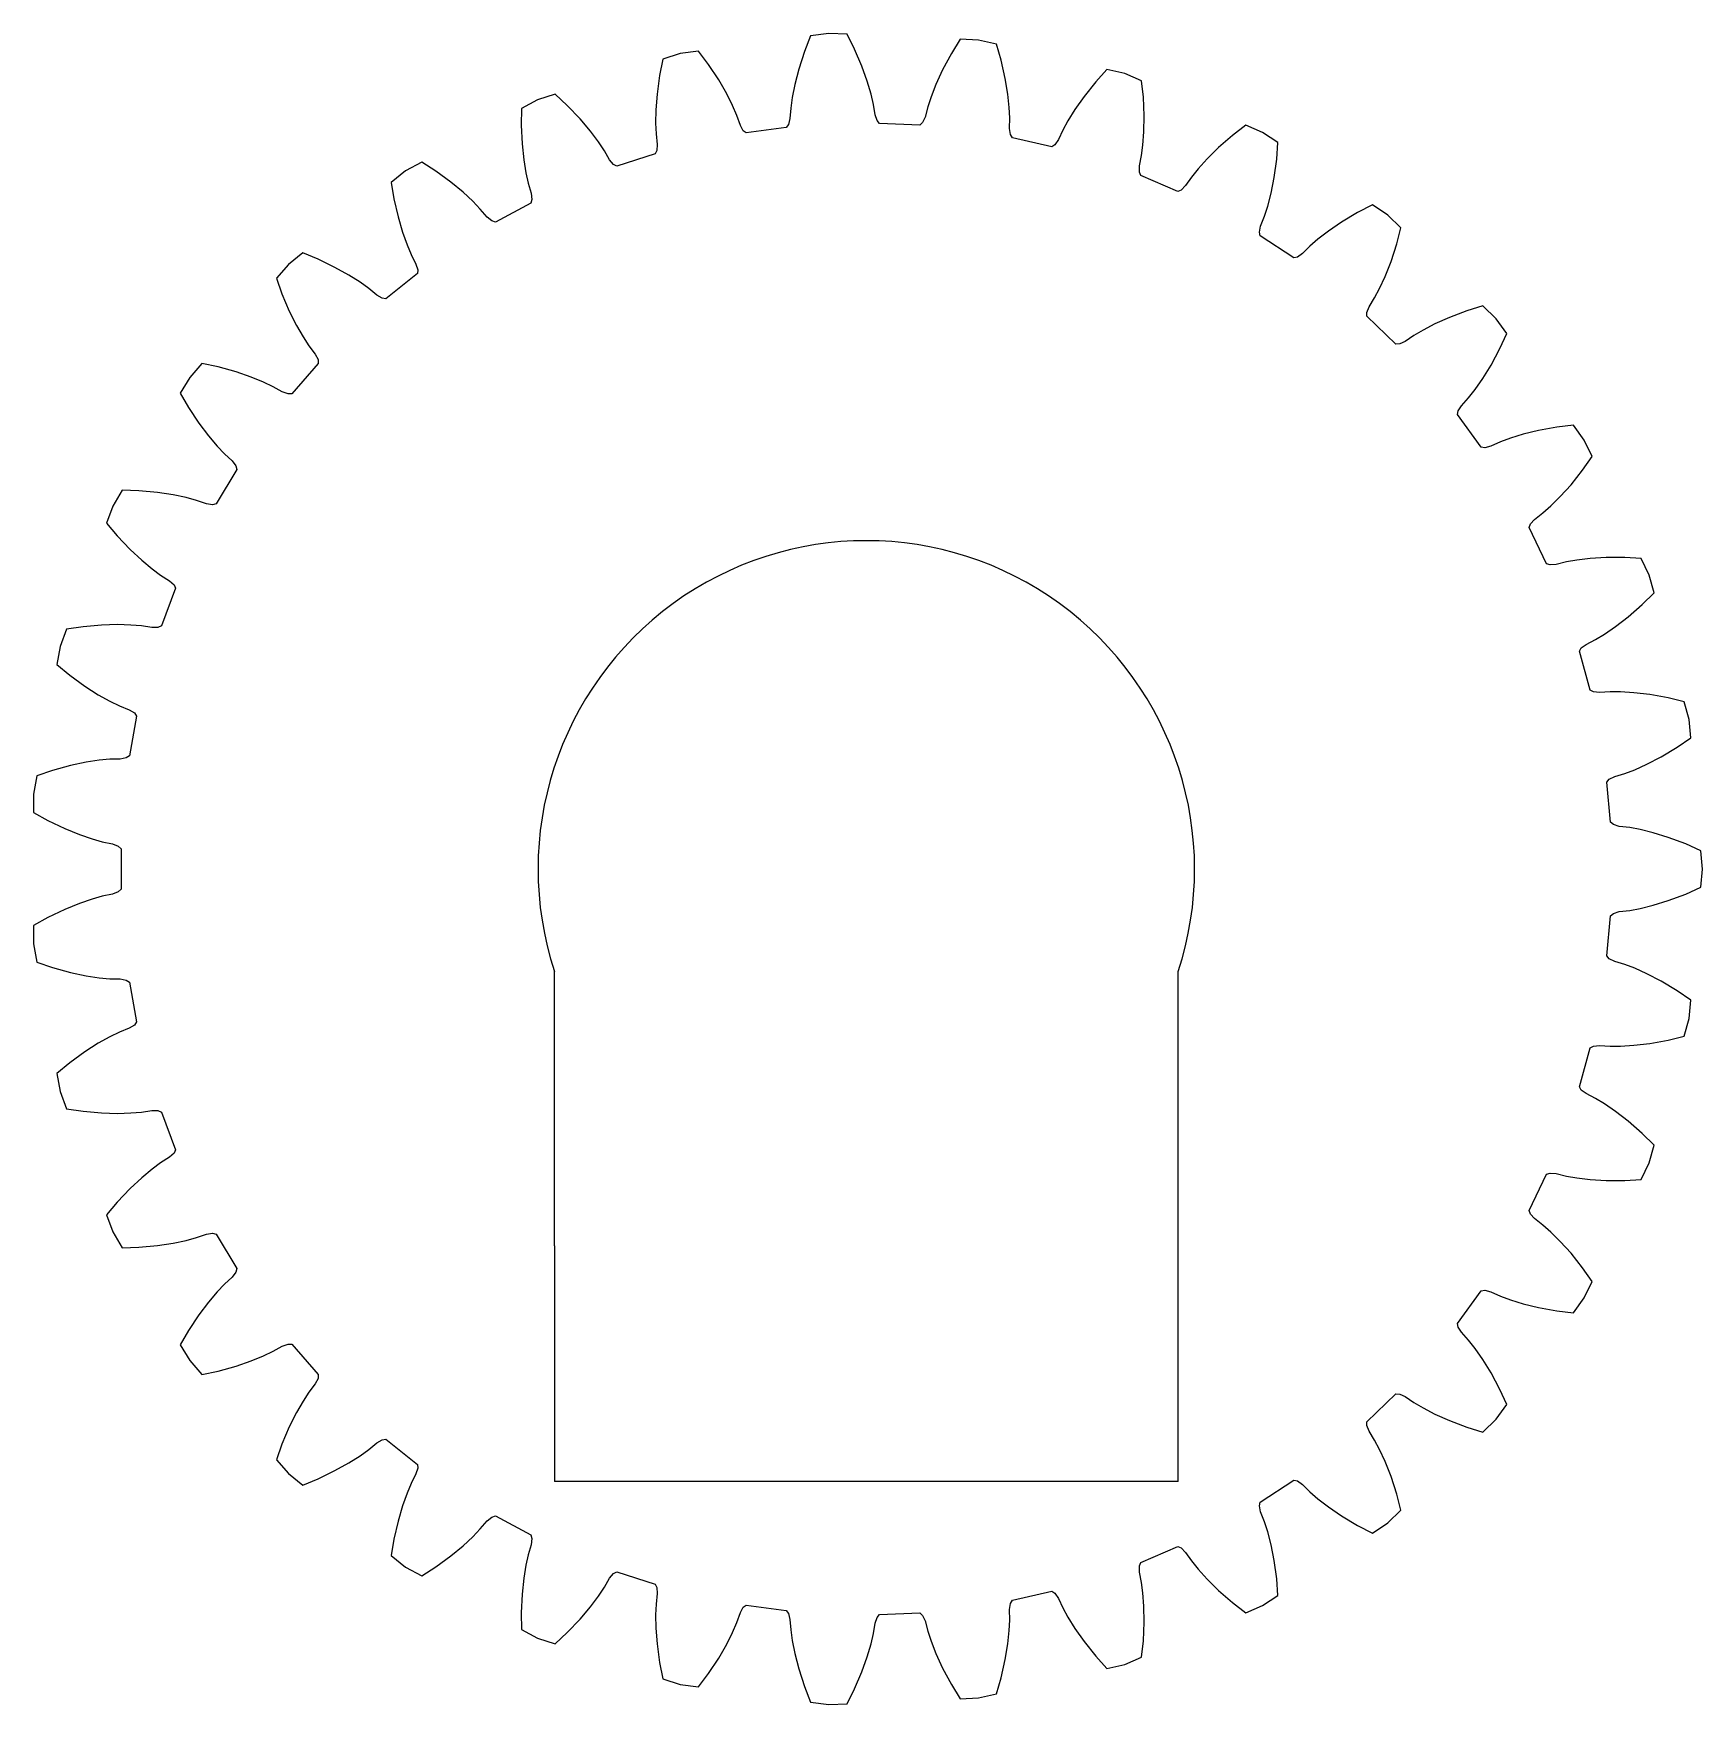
# Model space of a CAD drawing. Extents: x -3 to 3.01, y -3.01 to 3.01.
import ezdxf

# ---------------------------------------------------------------- set-up
doc = ezdxf.new("R2010")
doc.units = 0
doc.header["$MEASUREMENT"] = 0
doc.layers.add('VISIBLE', color=7, linetype='CONTINUOUS')

msp = doc.modelspace()

# ---------------------------------------------------------------- linework, layer by layer
at = {"layer": 'VISIBLE'}
for p, q in [((-0.1352, 3.0109, 0.1181), (-0.2008, 3.002, 0.1181)), ((-0.0691, 3.0079, 0.1181), (-0.1352, 3.0109, 0.1181)), ((-0.2008, 3.002, 0.1181), (-0.2227, 2.9463, 0.1181)), ((-0.0423, 2.9544, 0.1181), (-0.0691, 3.0079, 0.1181)), ((-0.0159, 2.8926, 0.1181), (-0.0423, 2.9544, 0.1181)), ((0.3385, 2.9896, 0.1181), (0.307, 2.9387, 0.1181)), ((0.4046, 2.9866, 0.1181), (0.3385, 2.9896, 0.1181)), ((0.4691, 2.9719, 0.1181), (0.4046, 2.9866, 0.1181)), ((0.4859, 2.9145, 0.1181), (0.4691, 2.9719, 0.1181)), ((-0.7336, 2.9179, 0.1181), (-0.7452, 2.8592, 0.1181)), ((-0.6707, 2.9384, 0.1181), (-0.7336, 2.9179, 0.1181)), ((-0.6051, 2.9472, 0.1181), (-0.6707, 2.9384, 0.1181)), ((-0.5692, 2.8994, 0.1181), (-0.6051, 2.9472, 0.1181)), ((-0.5321, 2.8433, 0.1181), (-0.5692, 2.8994, 0.1181)), ((-0.2227, 2.9463, 0.1181), (-0.2435, 2.8824, 0.1181)), ((0.0036, 2.8384, 0.1181), (-0.0159, 2.8926, 0.1181)), ((0.307, 2.9387, 0.1181), (0.2751, 2.8795, 0.1181)), ((0.5009, 2.8489, 0.1181), (0.4859, 2.9145, 0.1181)), ((-0.7452, 2.8592, 0.1181), (-0.7542, 2.7926, 0.1181)), ((-0.5033, 2.7934, 0.1181), (-0.5321, 2.8433, 0.1181)), ((-0.2435, 2.8824, 0.1181), (-0.258, 2.8266, 0.1181)), ((0.017, 2.7924, 0.1181), (0.0036, 2.8384, 0.1181)), ((0.2751, 2.8795, 0.1181), (0.2509, 2.8273, 0.1181)), ((0.5103, 2.7921, 0.1181), (0.5009, 2.8489, 0.1181)), ((0.8268, 2.8367, 0.1181), (0.7848, 2.7841, 0.1181)), ((0.8668, 2.8811, 0.1181), (0.8268, 2.8367, 0.1181)), ((0.9314, 2.8664, 0.1181), (0.8668, 2.8811, 0.1181)), ((0.9922, 2.8404, 0.1181), (0.9314, 2.8664, 0.1181)), ((0.9985, 2.7809, 0.1181), (0.9922, 2.8404, 0.1181)), ((-1.1845, 2.7714, 0.1181), (-1.2428, 2.74, 0.1181)), ((-1.1216, 2.7918, 0.1181), (-1.1845, 2.7714, 0.1181)), ((-1.0777, 2.7512, 0.1181), (-1.1216, 2.7918, 0.1181)), ((-0.7542, 2.7926, 0.1181), (-0.7586, 2.7352, 0.1181)), ((-0.4818, 2.7506, 0.1181), (-0.5033, 2.7934, 0.1181)), ((-0.2673, 2.7796, 0.1181), (-0.2724, 2.7417, 0.1181)), ((-0.258, 2.8266, 0.1181), (-0.2673, 2.7796, 0.1181)), ((0.0256, 2.7551, 0.1181), (0.017, 2.7924, 0.1181)), ((0.2333, 2.7827, 0.1181), (0.2215, 2.7463, 0.1181)), ((0.2509, 2.8273, 0.1181), (0.2333, 2.7827, 0.1181)), ((0.5154, 2.7445, 0.1181), (0.5103, 2.7921, 0.1181)), ((0.7848, 2.7841, 0.1181), (0.7517, 2.7371, 0.1181)), ((1.0015, 2.7137, 0.1181), (0.9985, 2.7809, 0.1181)), ((-1.2428, 2.74, 0.1181), (-1.2437, 2.6802, 0.1181)), ((-1.0312, 2.7026, 0.1181), (-1.0777, 2.7512, 0.1181)), ((-0.7586, 2.7352, 0.1181), (-0.7593, 2.6872, 0.1181)), ((-0.4668, 2.7154, 0.1181), (-0.4818, 2.7506, 0.1181)), ((-0.454, 2.6796, 0.1181), (-0.4668, 2.7154, 0.1181)), ((-0.2724, 2.7417, 0.1181), (-0.2753, 2.7038, 0.1181)), ((0.0318, 2.7176, 0.1181), (0.0256, 2.7551, 0.1181)), ((0.0389, 2.6968, 0.1181), (0.0318, 2.7176, 0.1181)), ((0.2215, 2.7463, 0.1181), (0.2119, 2.7095, 0.1181)), ((0.5171, 2.7063, 0.1181), (0.5154, 2.7445, 0.1181)), ((0.7517, 2.7371, 0.1181), (0.7265, 2.6963, 0.1181)), ((1.0007, 2.6561, 0.1181), (1.0015, 2.7137, 0.1181)), ((-1.2437, 2.6802, 0.1181), (-1.2408, 2.613, 0.1181)), ((-0.994, 2.6587, 0.1181), (-1.0312, 2.7026, 0.1181)), ((-0.9652, 2.6203, 0.1181), (-0.994, 2.6587, 0.1181)), ((-0.7593, 2.6872, 0.1181), (-0.7576, 2.649, 0.1181)), ((-0.4433, 2.6604, 0.1181), (-0.454, 2.6796, 0.1181)), ((-0.4325, 2.6521, 0.1181), (-0.4433, 2.6604, 0.1181)), ((-0.2886, 2.6716, 0.1181), (-0.4325, 2.6521, 0.1181)), ((-0.2805, 2.6825, 0.1181), (-0.2886, 2.6716, 0.1181)), ((-0.2753, 2.7038, 0.1181), (-0.2805, 2.6825, 0.1181)), ((0.048, 2.6867, 0.1181), (0.0389, 2.6968, 0.1181)), ((0.193, 2.6802, 0.1181), (0.048, 2.6867, 0.1181)), ((0.203, 2.6895, 0.1181), (0.193, 2.6802, 0.1181)), ((0.2119, 2.7095, 0.1181), (0.203, 2.6895, 0.1181)), ((0.5166, 2.6683, 0.1181), (0.5171, 2.7063, 0.1181)), ((0.5198, 2.6465, 0.1181), (0.5166, 2.6683, 0.1181)), ((0.7083, 2.6626, 0.1181), (0.6923, 2.6282, 0.1181)), ((0.7265, 2.6963, 0.1181), (0.7083, 2.6626, 0.1181)), ((0.9971, 2.6084, 0.1181), (1.0007, 2.6561, 0.1181)), ((1.3673, 2.6801, 0.1181), (1.32, 2.6435, 0.1181)), ((1.4282, 2.654, 0.1181), (1.3673, 2.6801, 0.1181)), ((1.4834, 2.6176, 0.1181), (1.4282, 2.654, 0.1181)), ((-1.2408, 2.613, 0.1181), (-1.2348, 2.5558, 0.1181)), ((-0.9441, 2.5884, 0.1181), (-0.9652, 2.6203, 0.1181)), ((-0.7576, 2.649, 0.1181), (-0.7537, 2.6112, 0.1181)), ((-0.7537, 2.6112, 0.1181), (-0.755, 2.5893, 0.1181)), ((0.5269, 2.6349, 0.1181), (0.5198, 2.6465, 0.1181)), ((0.6685, 2.6026, 0.1181), (0.5269, 2.6349, 0.1181)), ((0.68, 2.61, 0.1181), (0.6685, 2.6026, 0.1181)), ((0.6923, 2.6282, 0.1181), (0.68, 2.61, 0.1181)), ((0.992, 2.5704, 0.1181), (0.9971, 2.6084, 0.1181)), ((1.2693, 2.5993, 0.1181), (1.2283, 2.5589, 0.1181)), ((1.32, 2.6435, 0.1181), (1.2693, 2.5993, 0.1181)), ((1.479, 2.5579, 0.1181), (1.4834, 2.6176, 0.1181)), ((-1.6021, 2.5467, 0.1181), (-1.6604, 2.5153, 0.1181)), ((-1.5516, 2.5145, 0.1181), (-1.6021, 2.5467, 0.1181)), ((-1.2348, 2.5558, 0.1181), (-1.2269, 2.5085, 0.1181)), ((-0.9251, 2.5555, 0.1181), (-0.9441, 2.5884, 0.1181)), ((-0.9112, 2.5385, 0.1181), (-0.9251, 2.5555, 0.1181)), ((-0.8991, 2.5322, 0.1181), (-0.9112, 2.5385, 0.1181)), ((-0.761, 2.5771, 0.1181), (-0.8991, 2.5322, 0.1181)), ((-0.755, 2.5893, 0.1181), (-0.761, 2.5771, 0.1181)), ((0.984, 2.5112, 0.1181), (0.9847, 2.5332, 0.1181)), ((0.9847, 2.5332, 0.1181), (0.992, 2.5704, 0.1181)), ((1.2283, 2.5589, 0.1181), (1.1962, 2.5233, 0.1181)), ((1.47, 2.4913, 0.1181), (1.479, 2.5579, 0.1181)), ((-1.6604, 2.5153, 0.1181), (-1.7121, 2.4741, 0.1181)), ((-1.7121, 2.4741, 0.1181), (-1.7023, 2.415, 0.1181)), ((-1.4972, 2.475, 0.1181), (-1.5516, 2.5145, 0.1181)), ((-1.4527, 2.4385, 0.1181), (-1.4972, 2.475, 0.1181)), ((-1.2269, 2.5085, 0.1181), (-1.2184, 2.4712, 0.1181)), ((-1.2184, 2.4712, 0.1181), (-1.2078, 2.4347, 0.1181)), ((0.9889, 2.4985, 0.1181), (0.984, 2.5112, 0.1181)), ((1.1225, 2.4414, 0.1181), (0.9889, 2.4985, 0.1181)), ((1.1724, 2.4934, 0.1181), (1.1505, 2.4623, 0.1181)), ((1.1962, 2.5233, 0.1181), (1.1724, 2.4934, 0.1181)), ((1.4589, 2.4348, 0.1181), (1.47, 2.4913, 0.1181)), ((-1.7023, 2.415, 0.1181), (-1.6874, 2.3495, 0.1181)), ((-1.4176, 2.4059, 0.1181), (-1.4527, 2.4385, 0.1181)), ((-1.2052, 2.4129, 0.1181), (-1.2089, 2.3998, 0.1181)), ((-1.2078, 2.4347, 0.1181), (-1.2052, 2.4129, 0.1181)), ((1.1351, 2.4466, 0.1181), (1.1225, 2.4414, 0.1181)), ((1.1505, 2.4623, 0.1181), (1.1351, 2.4466, 0.1181)), ((1.4469, 2.3884, 0.1181), (1.4589, 2.4348, 0.1181)), ((-1.6874, 2.3495, 0.1181), (-1.6713, 2.2942, 0.1181)), ((-1.3911, 2.3782, 0.1181), (-1.4176, 2.4059, 0.1181)), ((-1.3666, 2.3493, 0.1181), (-1.3911, 2.3782, 0.1181)), ((-1.3498, 2.335, 0.1181), (-1.3666, 2.3493, 0.1181)), ((-1.2089, 2.3998, 0.1181), (-1.3368, 2.331, 0.1181)), ((1.4212, 2.3166, 0.1181), (1.435, 2.352, 0.1181)), ((1.435, 2.352, 0.1181), (1.4469, 2.3884, 0.1181)), ((1.7708, 2.3653, 0.1181), (1.7131, 2.3308, 0.1181)), ((1.8239, 2.3928, 0.1181), (1.7708, 2.3653, 0.1181)), ((1.8791, 2.3564, 0.1181), (1.8239, 2.3928, 0.1181)), ((1.927, 2.3106, 0.1181), (1.8791, 2.3564, 0.1181)), ((-1.6713, 2.2942, 0.1181), (-1.6551, 2.2491, 0.1181)), ((-1.3368, 2.331, 0.1181), (-1.3498, 2.335, 0.1181)), ((1.4166, 2.2951, 0.1181), (1.4212, 2.3166, 0.1181)), ((1.4192, 2.2818, 0.1181), (1.4166, 2.2951, 0.1181)), ((1.6655, 2.2984, 0.1181), (1.6275, 2.2691, 0.1181)), ((1.7131, 2.3308, 0.1181), (1.6655, 2.2984, 0.1181)), ((1.912, 2.2527, 0.1181), (1.927, 2.3106, 0.1181)), ((-1.6551, 2.2491, 0.1181), (-1.6401, 2.2139, 0.1181)), ((1.5404, 2.2018, 0.1181), (1.4192, 2.2818, 0.1181)), ((1.5987, 2.244, 0.1181), (1.5716, 2.2173, 0.1181)), ((1.6275, 2.2691, 0.1181), (1.5987, 2.244, 0.1181)), ((1.8912, 2.1888, 0.1181), (1.912, 2.2527, 0.1181)), ((-2.0828, 2.1784, 0.1181), (-2.1263, 2.1286, 0.1181)), ((-2.0311, 2.2197, 0.1181), (-2.0828, 2.1784, 0.1181)), ((-1.9757, 2.197, 0.1181), (-2.0311, 2.2197, 0.1181)), ((-1.9151, 2.1679, 0.1181), (-1.9757, 2.197, 0.1181)), ((-1.8648, 2.1399, 0.1181), (-1.9151, 2.1679, 0.1181)), ((-1.6401, 2.2139, 0.1181), (-1.6231, 2.1799, 0.1181)), ((-1.6231, 2.1799, 0.1181), (-1.6166, 2.1589, 0.1181)), ((1.5537, 2.2046, 0.1181), (1.5404, 2.2018, 0.1181)), ((1.5716, 2.2173, 0.1181), (1.5537, 2.2046, 0.1181)), ((1.8702, 2.1352, 0.1181), (1.8912, 2.1888, 0.1181)), ((-2.1263, 2.1286, 0.1181), (-2.1062, 2.0723, 0.1181)), ((-1.8244, 2.1141, 0.1181), (-1.8648, 2.1399, 0.1181)), ((-1.7934, 2.0916, 0.1181), (-1.8244, 2.1141, 0.1181)), ((-1.618, 2.1454, 0.1181), (-1.7315, 2.0548, 0.1181)), ((-1.6166, 2.1589, 0.1181), (-1.618, 2.1454, 0.1181)), ((1.8501, 2.0917, 0.1181), (1.8702, 2.1352, 0.1181)), ((-2.1062, 2.0723, 0.1181), (-2.0798, 2.0104, 0.1181)), ((-1.7641, 2.0675, 0.1181), (-1.7934, 2.0916, 0.1181)), ((-1.7451, 2.0565, 0.1181), (-1.7641, 2.0675, 0.1181)), ((-1.7315, 2.0548, 0.1181), (-1.7451, 2.0565, 0.1181)), ((1.812, 2.0256, 0.1181), (1.8319, 2.058, 0.1181)), ((1.8319, 2.058, 0.1181), (1.8501, 2.0917, 0.1181)), ((-2.0798, 2.0104, 0.1181), (-2.0541, 1.9589, 0.1181)), ((1.8036, 2.0053, 0.1181), (1.812, 2.0256, 0.1181)), ((1.8038, 1.9917, 0.1181), (1.8036, 2.0053, 0.1181)), ((1.9088, 1.8913, 0.1181), (1.8038, 1.9917, 0.1181)), ((2.1017, 1.9875, 0.1181), (2.0491, 1.9641, 0.1181)), ((2.1647, 2.0111, 0.1181), (2.1017, 1.9875, 0.1181)), ((2.2219, 2.0287, 0.1181), (2.1647, 2.0111, 0.1181)), ((2.2697, 1.983, 0.1181), (2.2219, 2.0287, 0.1181)), ((-2.0541, 1.9589, 0.1181), (-2.0301, 1.9174, 0.1181)), ((2.0066, 1.942, 0.1181), (1.9737, 1.9224, 0.1181)), ((2.0491, 1.9641, 0.1181), (2.0066, 1.942, 0.1181)), ((2.3086, 1.9294, 0.1181), (2.2697, 1.983, 0.1181)), ((2.2835, 1.8751, 0.1181), (2.3086, 1.9294, 0.1181)), ((-2.0301, 1.9174, 0.1181), (-2.009, 1.8855, 0.1181)), ((-2.009, 1.8855, 0.1181), (-1.9863, 1.8551, 0.1181)), ((1.9224, 1.8918, 0.1181), (1.9088, 1.8913, 0.1181)), ((1.9423, 1.901, 0.1181), (1.9224, 1.8918, 0.1181)), ((1.9737, 1.9224, 0.1181), (1.9423, 1.901, 0.1181)), ((2.2516, 1.8159, 0.1181), (2.2835, 1.8751, 0.1181)), ((-2.3948, 1.8214, 0.1181), (-2.4383, 1.7715, 0.1181)), ((-2.3362, 1.809, 0.1181), (-2.3948, 1.8214, 0.1181)), ((-2.2714, 1.7911, 0.1181), (-2.3362, 1.809, 0.1181)), ((-1.9751, 1.822, 0.1181), (-2.0706, 1.7126, 0.1181)), ((-1.9863, 1.8551, 0.1181), (-1.9761, 1.8356, 0.1181)), ((-1.9761, 1.8356, 0.1181), (-1.9751, 1.822, 0.1181)), ((2.2214, 1.7669, 0.1181), (2.2516, 1.8159, 0.1181)), ((-2.4383, 1.7715, 0.1181), (-2.4723, 1.7147, 0.1181)), ((-2.2169, 1.7725, 0.1181), (-2.2714, 1.7911, 0.1181)), ((-2.1726, 1.7544, 0.1181), (-2.2169, 1.7725, 0.1181)), ((-2.1381, 1.7378, 0.1181), (-2.1726, 1.7544, 0.1181)), ((2.1938, 1.7277, 0.1181), (2.2214, 1.7669, 0.1181)), ((-2.4723, 1.7147, 0.1181), (-2.4424, 1.6629, 0.1181)), ((-2.1049, 1.7193, 0.1181), (-2.1381, 1.7378, 0.1181)), ((-2.0842, 1.7119, 0.1181), (-2.1049, 1.7193, 0.1181)), ((-2.0706, 1.7126, 0.1181), (-2.0842, 1.7119, 0.1181)), ((2.1446, 1.6695, 0.1181), (2.17, 1.6978, 0.1181)), ((2.17, 1.6978, 0.1181), (2.1938, 1.7277, 0.1181)), ((-2.4424, 1.6629, 0.1181), (-2.4053, 1.6068, 0.1181)), ((2.1304, 1.6376, 0.1181), (2.1327, 1.651, 0.1181)), ((2.2158, 1.5201, 0.1181), (2.1304, 1.6376, 0.1181)), ((2.1327, 1.651, 0.1181), (2.1446, 1.6695, 0.1181)), ((-2.4053, 1.6068, 0.1181), (-2.3708, 1.5607, 0.1181)), ((2.3669, 1.5667, 0.1181), (2.3211, 1.5525, 0.1181)), ((2.4228, 1.5803, 0.1181), (2.3669, 1.5667, 0.1181)), ((2.489, 1.5923, 0.1181), (2.4228, 1.5803, 0.1181)), ((2.5484, 1.5994, 0.1181), (2.489, 1.5923, 0.1181)), ((2.5873, 1.5458, 0.1181), (2.5484, 1.5994, 0.1181)), ((-2.3708, 1.5607, 0.1181), (-2.3399, 1.5241, 0.1181)), ((-2.3399, 1.5241, 0.1181), (-2.3134, 1.4964, 0.1181)), ((2.2293, 1.5181, 0.1181), (2.2158, 1.5201, 0.1181)), ((2.2505, 1.5237, 0.1181), (2.2293, 1.5181, 0.1181)), ((2.2853, 1.5391, 0.1181), (2.2505, 1.5237, 0.1181)), ((2.3211, 1.5525, 0.1181), (2.2853, 1.5391, 0.1181)), ((2.616, 1.4862, 0.1181), (2.5873, 1.5458, 0.1181)), ((-2.3134, 1.4964, 0.1181), (-2.2856, 1.4706, 0.1181)), ((-2.2856, 1.4706, 0.1181), (-2.2721, 1.4532, 0.1181)), ((-2.2721, 1.4532, 0.1181), (-2.2687, 1.44, 0.1181)), ((2.5816, 1.4373, 0.1181), (2.616, 1.4862, 0.1181)), ((-2.2687, 1.44, 0.1181), (-2.3431, 1.3154, 0.1181)), ((2.5397, 1.3847, 0.1181), (2.5816, 1.4373, 0.1181)), ((-2.6815, 1.3645, 0.1181), (-2.7154, 1.3077, 0.1181)), ((-2.6217, 1.3627, 0.1181), (-2.6815, 1.3645, 0.1181)), ((-2.5547, 1.3567, 0.1181), (-2.6217, 1.3627, 0.1181)), ((-2.4978, 1.3482, 0.1181), (-2.5547, 1.3567, 0.1181)), ((-2.4509, 1.3382, 0.1181), (-2.4978, 1.3482, 0.1181)), ((-2.414, 1.3281, 0.1181), (-2.4509, 1.3382, 0.1181)), ((-2.3781, 1.3158, 0.1181), (-2.414, 1.3281, 0.1181)), ((2.4671, 1.3082, 0.1181), (2.5012, 1.3419, 0.1181)), ((2.5012, 1.3419, 0.1181), (2.5397, 1.3847, 0.1181)), ((-2.7154, 1.3077, 0.1181), (-2.7387, 1.2457, 0.1181)), ((-2.3564, 1.3122, 0.1181), (-2.3781, 1.3158, 0.1181)), ((-2.3431, 1.3154, 0.1181), (-2.3564, 1.3122, 0.1181)), ((2.4082, 1.2598, 0.1181), (2.4383, 1.283, 0.1181)), ((2.4383, 1.283, 0.1181), (2.4671, 1.3082, 0.1181)), ((-2.7387, 1.2457, 0.1181), (-2.7, 1.2001, 0.1181)), ((2.3886, 1.2309, 0.1181), (2.3932, 1.2437, 0.1181)), ((2.4516, 1.1, 0.1181), (2.3886, 1.2309, 0.1181)), ((2.3932, 1.2437, 0.1181), (2.4082, 1.2598, 0.1181)), ((-2.7, 1.2001, 0.1181), (-2.6536, 1.1515, 0.1181)), ((-2.6536, 1.1515, 0.1181), (-2.6114, 1.1123, 0.1181)), ((-2.6114, 1.1123, 0.1181), (-2.5744, 1.0818, 0.1181)), ((2.4645, 1.0957, 0.1181), (2.4516, 1.1, 0.1181)), ((2.4864, 1.0973, 0.1181), (2.4645, 1.0957, 0.1181)), ((2.5234, 1.1063, 0.1181), (2.4864, 1.0973, 0.1181)), ((2.561, 1.1132, 0.1181), (2.5234, 1.1063, 0.1181)), ((2.6086, 1.1189, 0.1181), (2.561, 1.1132, 0.1181)), ((2.6661, 1.1223, 0.1181), (2.6086, 1.1189, 0.1181)), ((2.7333, 1.1222, 0.1181), (2.6661, 1.1223, 0.1181)), ((2.793, 1.1186, 0.1181), (2.7333, 1.1222, 0.1181)), ((2.8217, 1.059, 0.1181), (2.793, 1.1186, 0.1181)), ((-2.5744, 1.0818, 0.1181), (-2.5434, 1.0593, 0.1181)), ((-2.5434, 1.0593, 0.1181), (-2.5114, 1.0388, 0.1181)), ((-2.5114, 1.0388, 0.1181), (-2.4951, 1.0242, 0.1181)), ((-2.4951, 1.0242, 0.1181), (-2.4893, 1.0118, 0.1181)), ((2.8393, 0.9952, 0.1181), (2.8217, 1.059, 0.1181)), ((-2.4893, 1.0118, 0.1181), (-2.5404, 0.8759, 0.1181)), ((2.7967, 0.9532, 0.1181), (2.8393, 0.9952, 0.1181)), ((2.7006, 0.8737, 0.1181), (2.7461, 0.909, 0.1181)), ((2.7461, 0.909, 0.1181), (2.7967, 0.9532, 0.1181)), ((-2.8821, 0.8638, 0.1181), (-2.9053, 0.8018, 0.1181)), ((-2.8229, 0.8727, 0.1181), (-2.8821, 0.8638, 0.1181)), ((-2.7559, 0.8788, 0.1181), (-2.8229, 0.8727, 0.1181)), ((-2.6984, 0.8805, 0.1181), (-2.7559, 0.8788, 0.1181)), ((-2.6505, 0.8791, 0.1181), (-2.6984, 0.8805, 0.1181)), ((-2.6124, 0.8757, 0.1181), (-2.6505, 0.8791, 0.1181)), ((-2.5748, 0.87, 0.1181), (-2.6124, 0.8757, 0.1181)), ((-2.5528, 0.8704, 0.1181), (-2.5748, 0.87, 0.1181)), ((-2.5404, 0.8759, 0.1181), (-2.5528, 0.8704, 0.1181)), ((2.6282, 0.8271, 0.1181), (2.661, 0.8467, 0.1181)), ((2.661, 0.8467, 0.1181), (2.7006, 0.8737, 0.1181)), ((-2.9053, 0.8018, 0.1181), (-2.9171, 0.7367, 0.1181)), ((2.57, 0.7846, 0.1181), (2.5769, 0.7964, 0.1181)), ((2.6086, 0.6446, 0.1181), (2.57, 0.7846, 0.1181)), ((2.5769, 0.7964, 0.1181), (2.5944, 0.8095, 0.1181)), ((2.5944, 0.8095, 0.1181), (2.6282, 0.8271, 0.1181)), ((-2.9171, 0.7367, 0.1181), (-2.8709, 0.6987, 0.1181)), ((-2.8709, 0.6987, 0.1181), (-2.8165, 0.6591, 0.1181)), ((-2.8165, 0.6591, 0.1181), (-2.768, 0.6281, 0.1181)), ((-2.768, 0.6281, 0.1181), (-2.7262, 0.6048, 0.1181)), ((-2.7262, 0.6048, 0.1181), (-2.6917, 0.5881, 0.1181)), ((2.6206, 0.638, 0.1181), (2.6086, 0.6446, 0.1181)), ((2.6424, 0.6357, 0.1181), (2.6206, 0.638, 0.1181)), ((2.6803, 0.638, 0.1181), (2.6424, 0.6357, 0.1181)), ((2.7186, 0.638, 0.1181), (2.6803, 0.638, 0.1181)), ((2.7664, 0.6351, 0.1181), (2.7186, 0.638, 0.1181)), ((2.8236, 0.6282, 0.1181), (2.7664, 0.6351, 0.1181)), ((2.8898, 0.6162, 0.1181), (2.8236, 0.6282, 0.1181)), ((2.9479, 0.602, 0.1181), (2.8898, 0.6162, 0.1181)), ((-2.6917, 0.5881, 0.1181), (-2.6566, 0.5737, 0.1181)), ((-2.6566, 0.5737, 0.1181), (-2.6379, 0.5622, 0.1181)), ((-2.63, 0.5511, 0.1181), (-2.6559, 0.4082, 0.1181)), ((-2.6379, 0.5622, 0.1181), (-2.63, 0.5511, 0.1181)), ((2.9655, 0.5382, 0.1181), (2.9479, 0.602, 0.1181)), ((2.9714, 0.4722, 0.1181), (2.9655, 0.5382, 0.1181)), ((2.8643, 0.404, 0.1181), (2.922, 0.4385, 0.1181)), ((2.922, 0.4385, 0.1181), (2.9714, 0.4722, 0.1181)), ((-2.8685, 0.3726, 0.1181), (-2.9334, 0.3546, 0.1181)), ((-2.8122, 0.3846, 0.1181), (-2.8685, 0.3726, 0.1181)), ((-2.7648, 0.3917, 0.1181), (-2.8122, 0.3846, 0.1181)), ((-2.7267, 0.3952, 0.1181), (-2.7648, 0.3917, 0.1181)), ((-2.6888, 0.3963, 0.1181), (-2.7267, 0.3952, 0.1181)), ((-2.6672, 0.4006, 0.1181), (-2.6888, 0.3963, 0.1181)), ((-2.6559, 0.4082, 0.1181), (-2.6672, 0.4006, 0.1181)), ((2.7694, 0.3579, 0.1181), (2.8132, 0.3775, 0.1181)), ((2.8132, 0.3775, 0.1181), (2.8643, 0.404, 0.1181)), ((-2.99, 0.3353, 0.1181), (-3.0018, 0.2702, 0.1181)), ((-2.9334, 0.3546, 0.1181), (-2.99, 0.3353, 0.1181)), ((2.6688, 0.3131, 0.1181), (2.6776, 0.3235, 0.1181)), ((2.6818, 0.1685, 0.1181), (2.6688, 0.3131, 0.1181)), ((2.6776, 0.3235, 0.1181), (2.6973, 0.3333, 0.1181)), ((2.6973, 0.3333, 0.1181), (2.7336, 0.3445, 0.1181)), ((2.7336, 0.3445, 0.1181), (2.7694, 0.3579, 0.1181)), ((-3.0018, 0.2702, 0.1181), (-3.0018, 0.204, 0.1181)), ((-3.0018, 0.204, 0.1181), (-2.9495, 0.1748, 0.1181)), ((-2.9495, 0.1748, 0.1181), (-2.889, 0.1456, 0.1181)), ((-2.889, 0.1456, 0.1181), (-2.8357, 0.1238, 0.1181)), ((-2.8357, 0.1238, 0.1181), (-2.7904, 0.1083, 0.1181)), ((2.6924, 0.1599, 0.1181), (2.6818, 0.1685, 0.1181)), ((2.7135, 0.1537, 0.1181), (2.6924, 0.1599, 0.1181)), ((2.7512, 0.1492, 0.1181), (2.7135, 0.1537, 0.1181)), ((2.7888, 0.1423, 0.1181), (2.7512, 0.1492, 0.1181)), ((2.8354, 0.1309, 0.1181), (2.7888, 0.1423, 0.1181)), ((2.8904, 0.1139, 0.1181), (2.8354, 0.1309, 0.1181)), ((-2.7904, 0.1083, 0.1181), (-2.7535, 0.0981, 0.1181)), ((-2.7535, 0.0981, 0.1181), (-2.7163, 0.0901, 0.1181)), ((-2.7163, 0.0901, 0.1181), (-2.6959, 0.0821, 0.1181)), ((-2.6959, 0.0821, 0.1181), (-2.6861, 0.0726, 0.1181)), ((-2.6861, 0.0726, 0.1181), (-2.6861, -0.0726, 0.1181)), ((2.9533, 0.0903, 0.1181), (2.8904, 0.1139, 0.1181)), ((3.008, 0.0659, 0.1181), (2.9533, 0.0903, 0.1181)), ((3.0139, 0, 0.1181), (3.008, 0.0659, 0.1181)), ((3.008, -0.0659, 0.1181), (3.0139, 0, 0.1181)), ((-2.7904, -0.1083, 0.1181), (-2.8357, -0.1238, 0.1181)), ((-2.7535, -0.0981, 0.1181), (-2.7904, -0.1083, 0.1181)), ((-2.7163, -0.0901, 0.1181), (-2.7535, -0.0981, 0.1181)), ((-2.6959, -0.0821, 0.1181), (-2.7163, -0.0901, 0.1181)), ((-2.6861, -0.0726, 0.1181), (-2.6959, -0.0821, 0.1181)), ((2.8354, -0.1309, 0.1181), (2.8904, -0.1139, 0.1181)), ((2.8904, -0.1139, 0.1181), (2.9533, -0.0903, 0.1181)), ((2.9533, -0.0903, 0.1181), (3.008, -0.0659, 0.1181)), ((-2.9495, -0.1748, 0.1181), (-3.0018, -0.204, 0.1181)), ((-2.889, -0.1456, 0.1181), (-2.9495, -0.1748, 0.1181)), ((-2.8357, -0.1238, 0.1181), (-2.889, -0.1456, 0.1181)), ((2.6688, -0.3131, 0.1181), (2.6818, -0.1685, 0.1181)), ((2.6818, -0.1685, 0.1181), (2.6924, -0.1599, 0.1181)), ((2.6924, -0.1599, 0.1181), (2.7135, -0.1537, 0.1181)), ((2.7135, -0.1537, 0.1181), (2.7512, -0.1492, 0.1181)), ((2.7512, -0.1492, 0.1181), (2.7888, -0.1423, 0.1181)), ((2.7888, -0.1423, 0.1181), (2.8354, -0.1309, 0.1181)), ((-3.0018, -0.204, 0.1181), (-3.0018, -0.2702, 0.1181)), ((-3.0018, -0.2702, 0.1181), (-2.99, -0.3353, 0.1181)), ((-2.99, -0.3353, 0.1181), (-2.9334, -0.3546, 0.1181)), ((-2.9334, -0.3546, 0.1181), (-2.8685, -0.3726, 0.1181)), ((2.6776, -0.3235, 0.1181), (2.6688, -0.3131, 0.1181)), ((2.6973, -0.3333, 0.1181), (2.6776, -0.3235, 0.1181)), ((2.7336, -0.3445, 0.1181), (2.6973, -0.3333, 0.1181)), ((2.7694, -0.3579, 0.1181), (2.7336, -0.3445, 0.1181)), ((2.8132, -0.3775, 0.1181), (2.7694, -0.3579, 0.1181)), ((-2.8685, -0.3726, 0.1181), (-2.8122, -0.3846, 0.1181)), ((-2.8122, -0.3846, 0.1181), (-2.7648, -0.3917, 0.1181)), ((-2.7648, -0.3917, 0.1181), (-2.7267, -0.3952, 0.1181)), ((-2.7267, -0.3952, 0.1181), (-2.6888, -0.3963, 0.1181)), ((-2.6888, -0.3963, 0.1181), (-2.6672, -0.4005, 0.1181)), ((-2.6672, -0.4005, 0.1181), (-2.6559, -0.4082, 0.1181)), ((-2.6559, -0.4082, 0.1181), (-2.63, -0.5511, 0.1181)), ((-1.1241, -1.3576, 0.1181), (-1.1239, -0.3694, 0.1181)), ((1.1239, -2.2069, 0.1181), (1.1239, -0.3694, 0.1181)), ((2.8643, -0.404, 0.1181), (2.8132, -0.3775, 0.1181)), ((2.922, -0.4385, 0.1181), (2.8643, -0.404, 0.1181)), ((2.9714, -0.4722, 0.1181), (2.922, -0.4385, 0.1181)), ((2.9655, -0.5382, 0.1181), (2.9714, -0.4722, 0.1181)), ((2.9479, -0.602, 0.1181), (2.9655, -0.5382, 0.1181)), ((-2.6917, -0.5881, 0.1181), (-2.7262, -0.6048, 0.1181)), ((-2.6566, -0.5737, 0.1181), (-2.6917, -0.5881, 0.1181)), ((-2.6379, -0.5622, 0.1181), (-2.6566, -0.5737, 0.1181)), ((-2.63, -0.5511, 0.1181), (-2.6379, -0.5622, 0.1181)), ((2.8898, -0.6162, 0.1181), (2.9479, -0.602, 0.1181)), ((-2.8165, -0.6591, 0.1181), (-2.8709, -0.6987, 0.1181)), ((-2.768, -0.6281, 0.1181), (-2.8165, -0.6591, 0.1181)), ((-2.7262, -0.6048, 0.1181), (-2.768, -0.6281, 0.1181)), ((2.57, -0.7846, 0.1181), (2.6086, -0.6446, 0.1181)), ((2.6086, -0.6446, 0.1181), (2.6206, -0.638, 0.1181)), ((2.6206, -0.638, 0.1181), (2.6424, -0.6357, 0.1181)), ((2.6424, -0.6357, 0.1181), (2.6803, -0.638, 0.1181)), ((2.6803, -0.638, 0.1181), (2.7186, -0.638, 0.1181)), ((2.7186, -0.638, 0.1181), (2.7664, -0.6351, 0.1181)), ((2.7664, -0.6351, 0.1181), (2.8236, -0.6282, 0.1181)), ((2.8236, -0.6282, 0.1181), (2.8898, -0.6162, 0.1181)), ((-2.8709, -0.6987, 0.1181), (-2.9171, -0.7367, 0.1181)), ((-2.9171, -0.7367, 0.1181), (-2.9053, -0.8018, 0.1181)), ((-2.9053, -0.8018, 0.1181), (-2.8821, -0.8638, 0.1181)), ((2.5769, -0.7964, 0.1181), (2.57, -0.7846, 0.1181)), ((2.5944, -0.8095, 0.1181), (2.5769, -0.7964, 0.1181)), ((2.6282, -0.8271, 0.1181), (2.5944, -0.8095, 0.1181)), ((2.661, -0.8467, 0.1181), (2.6282, -0.8271, 0.1181)), ((-2.8821, -0.8638, 0.1181), (-2.8229, -0.8727, 0.1181)), ((-2.8229, -0.8727, 0.1181), (-2.7559, -0.8788, 0.1181)), ((-2.7559, -0.8788, 0.1181), (-2.6984, -0.8805, 0.1181)), ((-2.6984, -0.8805, 0.1181), (-2.6505, -0.8791, 0.1181)), ((-2.6505, -0.8791, 0.1181), (-2.6124, -0.8757, 0.1181)), ((-2.6124, -0.8757, 0.1181), (-2.5748, -0.87, 0.1181)), ((-2.5748, -0.87, 0.1181), (-2.5528, -0.8704, 0.1181)), ((-2.5528, -0.8704, 0.1181), (-2.5404, -0.8759, 0.1181)), ((-2.5404, -0.8759, 0.1181), (-2.4893, -1.0118, 0.1181)), ((2.7006, -0.8737, 0.1181), (2.661, -0.8467, 0.1181)), ((2.7461, -0.9089, 0.1181), (2.7006, -0.8737, 0.1181)), ((2.7967, -0.9532, 0.1181), (2.7461, -0.9089, 0.1181)), ((2.8393, -0.9952, 0.1181), (2.7967, -0.9532, 0.1181)), ((-2.4893, -1.0118, 0.1181), (-2.4951, -1.0242, 0.1181)), ((2.8217, -1.059, 0.1181), (2.8393, -0.9952, 0.1181)), ((-2.5744, -1.0818, 0.1181), (-2.6114, -1.1123, 0.1181)), ((-2.5434, -1.0593, 0.1181), (-2.5744, -1.0818, 0.1181)), ((-2.5114, -1.0388, 0.1181), (-2.5434, -1.0593, 0.1181)), ((-2.4951, -1.0242, 0.1181), (-2.5114, -1.0388, 0.1181)), ((2.793, -1.1186, 0.1181), (2.8217, -1.059, 0.1181)), ((-2.6114, -1.1123, 0.1181), (-2.6536, -1.1515, 0.1181)), ((2.3886, -1.2309, 0.1181), (2.4516, -1.1, 0.1181)), ((2.4516, -1.1, 0.1181), (2.4645, -1.0957, 0.1181)), ((2.4645, -1.0957, 0.1181), (2.4864, -1.0973, 0.1181)), ((2.4864, -1.0973, 0.1181), (2.5234, -1.1063, 0.1181)), ((2.5234, -1.1063, 0.1181), (2.561, -1.1132, 0.1181)), ((2.561, -1.1132, 0.1181), (2.6086, -1.1189, 0.1181)), ((2.6086, -1.1189, 0.1181), (2.6661, -1.1223, 0.1181)), ((2.6661, -1.1223, 0.1181), (2.7333, -1.1222, 0.1181)), ((2.7333, -1.1222, 0.1181), (2.793, -1.1186, 0.1181)), ((-2.7, -1.2001, 0.1181), (-2.7387, -1.2457, 0.1181)), ((-2.6536, -1.1515, 0.1181), (-2.7, -1.2001, 0.1181)), ((-2.7387, -1.2457, 0.1181), (-2.7154, -1.3077, 0.1181)), ((2.3932, -1.2437, 0.1181), (2.3886, -1.2309, 0.1181)), ((2.4082, -1.2598, 0.1181), (2.3932, -1.2437, 0.1181)), ((2.4383, -1.283, 0.1181), (2.4082, -1.2598, 0.1181)), ((-2.7154, -1.3077, 0.1181), (-2.6815, -1.3645, 0.1181)), ((-2.414, -1.3281, 0.1181), (-2.3781, -1.3158, 0.1181)), ((-2.3781, -1.3158, 0.1181), (-2.3564, -1.3122, 0.1181)), ((-2.3564, -1.3122, 0.1181), (-2.3431, -1.3154, 0.1181)), ((-2.3431, -1.3154, 0.1181), (-2.2687, -1.44, 0.1181)), ((2.4671, -1.3082, 0.1181), (2.4383, -1.283, 0.1181)), ((2.5012, -1.3419, 0.1181), (2.4671, -1.3082, 0.1181)), ((-2.6815, -1.3645, 0.1181), (-2.6217, -1.3627, 0.1181)), ((-2.6217, -1.3627, 0.1181), (-2.5547, -1.3567, 0.1181)), ((-2.5547, -1.3567, 0.1181), (-2.4978, -1.3482, 0.1181)), ((-2.4978, -1.3482, 0.1181), (-2.4509, -1.3382, 0.1181)), ((-2.4509, -1.3382, 0.1181), (-2.414, -1.3281, 0.1181)), ((-1.1241, -1.3576, 0.1181), (-1.1241, -2.2069, 0.1181)), ((2.5397, -1.3847, 0.1181), (2.5012, -1.3419, 0.1181)), ((2.5816, -1.4373, 0.1181), (2.5397, -1.3847, 0.1181)), ((-2.2687, -1.44, 0.1181), (-2.2721, -1.4532, 0.1181)), ((2.616, -1.4862, 0.1181), (2.5816, -1.4373, 0.1181)), ((-2.3134, -1.4964, 0.1181), (-2.3399, -1.5241, 0.1181)), ((-2.2856, -1.4706, 0.1181), (-2.3134, -1.4964, 0.1181)), ((-2.2721, -1.4532, 0.1181), (-2.2856, -1.4706, 0.1181)), ((2.5873, -1.5458, 0.1181), (2.616, -1.4862, 0.1181)), ((-2.3708, -1.5607, 0.1181), (-2.4053, -1.6068, 0.1181)), ((-2.3399, -1.5241, 0.1181), (-2.3708, -1.5607, 0.1181)), ((2.1304, -1.6376, 0.1181), (2.2158, -1.5201, 0.1181)), ((2.2158, -1.5201, 0.1181), (2.2293, -1.5181, 0.1181)), ((2.2293, -1.5181, 0.1181), (2.2505, -1.5237, 0.1181)), ((2.2505, -1.5237, 0.1181), (2.2853, -1.5391, 0.1181)), ((2.2853, -1.5391, 0.1181), (2.3211, -1.5525, 0.1181)), ((2.3211, -1.5525, 0.1181), (2.3669, -1.5667, 0.1181)), ((2.5484, -1.5994, 0.1181), (2.5873, -1.5458, 0.1181)), ((-2.4053, -1.6068, 0.1181), (-2.4424, -1.6629, 0.1181)), ((2.3669, -1.5667, 0.1181), (2.4228, -1.5803, 0.1181)), ((2.4228, -1.5803, 0.1181), (2.489, -1.5923, 0.1181)), ((2.489, -1.5923, 0.1181), (2.5484, -1.5994, 0.1181)), ((-2.4424, -1.6629, 0.1181), (-2.4723, -1.7147, 0.1181)), ((2.1327, -1.651, 0.1181), (2.1304, -1.6376, 0.1181)), ((2.1446, -1.6695, 0.1181), (2.1327, -1.651, 0.1181)), ((2.17, -1.6978, 0.1181), (2.1446, -1.6695, 0.1181)), ((-2.4723, -1.7147, 0.1181), (-2.4383, -1.7715, 0.1181)), ((-2.1726, -1.7544, 0.1181), (-2.1381, -1.7378, 0.1181)), ((-2.1381, -1.7378, 0.1181), (-2.1049, -1.7193, 0.1181)), ((-2.1049, -1.7193, 0.1181), (-2.0842, -1.7119, 0.1181)), ((-2.0842, -1.7119, 0.1181), (-2.0706, -1.7126, 0.1181)), ((-2.0706, -1.7126, 0.1181), (-1.9751, -1.822, 0.1181)), ((2.1938, -1.7277, 0.1181), (2.17, -1.6978, 0.1181)), ((2.2214, -1.7669, 0.1181), (2.1938, -1.7277, 0.1181)), ((-2.4383, -1.7715, 0.1181), (-2.3948, -1.8214, 0.1181)), ((-2.3362, -1.809, 0.1181), (-2.2714, -1.7911, 0.1181)), ((-2.2714, -1.7911, 0.1181), (-2.2169, -1.7725, 0.1181)), ((-2.2169, -1.7725, 0.1181), (-2.1726, -1.7544, 0.1181)), ((2.2516, -1.8159, 0.1181), (2.2214, -1.7669, 0.1181)), ((-2.3948, -1.8214, 0.1181), (-2.3362, -1.809, 0.1181)), ((-1.9863, -1.8551, 0.1181), (-2.009, -1.8855, 0.1181)), ((-1.9761, -1.8356, 0.1181), (-1.9863, -1.8551, 0.1181)), ((-1.9751, -1.822, 0.1181), (-1.9761, -1.8356, 0.1181)), ((2.2835, -1.8751, 0.1181), (2.2516, -1.8159, 0.1181)), ((-2.0301, -1.9174, 0.1181), (-2.0541, -1.9589, 0.1181)), ((-2.009, -1.8855, 0.1181), (-2.0301, -1.9174, 0.1181)), ((1.8038, -1.9917, 0.1181), (1.9088, -1.8913, 0.1181)), ((1.9088, -1.8913, 0.1181), (1.9224, -1.8918, 0.1181)), ((1.9224, -1.8918, 0.1181), (1.9423, -1.901, 0.1181)), ((1.9423, -1.901, 0.1181), (1.9737, -1.9224, 0.1181)), ((1.9737, -1.9224, 0.1181), (2.0066, -1.942, 0.1181)), ((2.3086, -1.9294, 0.1181), (2.2835, -1.8751, 0.1181)), ((-2.0541, -1.9589, 0.1181), (-2.0798, -2.0104, 0.1181)), ((2.0066, -1.942, 0.1181), (2.0491, -1.9641, 0.1181)), ((2.0491, -1.9641, 0.1181), (2.1017, -1.9875, 0.1181)), ((2.2219, -2.0287, 0.1181), (2.2697, -1.983, 0.1181)), ((2.2697, -1.983, 0.1181), (2.3086, -1.9294, 0.1181)), ((-2.0798, -2.0104, 0.1181), (-2.1062, -2.0723, 0.1181)), ((1.8036, -2.0053, 0.1181), (1.8038, -1.9917, 0.1181)), ((1.812, -2.0256, 0.1181), (1.8036, -2.0053, 0.1181)), ((1.8319, -2.058, 0.1181), (1.812, -2.0256, 0.1181)), ((2.1017, -1.9875, 0.1181), (2.1647, -2.0111, 0.1181)), ((2.1647, -2.0111, 0.1181), (2.2219, -2.0287, 0.1181)), ((-2.1062, -2.0723, 0.1181), (-2.1263, -2.1286, 0.1181)), ((-1.8244, -2.1141, 0.1181), (-1.7934, -2.0916, 0.1181)), ((-1.7934, -2.0916, 0.1181), (-1.7641, -2.0675, 0.1181)), ((-1.7641, -2.0675, 0.1181), (-1.7451, -2.0565, 0.1181)), ((-1.7451, -2.0565, 0.1181), (-1.7315, -2.0548, 0.1181)), ((-1.7315, -2.0548, 0.1181), (-1.618, -2.1454, 0.1181)), ((1.8501, -2.0917, 0.1181), (1.8319, -2.058, 0.1181)), ((1.8702, -2.1352, 0.1181), (1.8501, -2.0917, 0.1181)), ((-2.1263, -2.1286, 0.1181), (-2.0828, -2.1784, 0.1181)), ((-1.9151, -2.1679, 0.1181), (-1.8648, -2.1399, 0.1181)), ((-1.8648, -2.1399, 0.1181), (-1.8244, -2.1141, 0.1181)), ((-1.6166, -2.1589, 0.1181), (-1.6231, -2.1799, 0.1181)), ((-1.618, -2.1454, 0.1181), (-1.6166, -2.1589, 0.1181)), ((1.8912, -2.1888, 0.1181), (1.8702, -2.1352, 0.1181)), ((-2.0828, -2.1784, 0.1181), (-2.0311, -2.2197, 0.1181)), ((-2.0311, -2.2197, 0.1181), (-1.9757, -2.197, 0.1181)), ((-1.9757, -2.197, 0.1181), (-1.9151, -2.1679, 0.1181)), ((-1.6401, -2.2139, 0.1181), (-1.6551, -2.2491, 0.1181)), ((-1.6231, -2.1799, 0.1181), (-1.6401, -2.2139, 0.1181)), ((1.1239, -2.2069, 0.1181), (-1.1241, -2.2069, 0.1181)), ((1.4192, -2.2818, 0.1181), (1.5404, -2.2018, 0.1181)), ((1.5404, -2.2018, 0.1181), (1.5537, -2.2046, 0.1181)), ((1.5537, -2.2046, 0.1181), (1.5716, -2.2173, 0.1181)), ((1.5716, -2.2173, 0.1181), (1.5987, -2.244, 0.1181)), ((1.912, -2.2527, 0.1181), (1.8912, -2.1888, 0.1181)), ((-1.6551, -2.2491, 0.1181), (-1.6713, -2.2942, 0.1181)), ((1.4166, -2.2951, 0.1181), (1.4192, -2.2818, 0.1181)), ((1.5987, -2.244, 0.1181), (1.6275, -2.2691, 0.1181)), ((1.6275, -2.2691, 0.1181), (1.6655, -2.2984, 0.1181)), ((1.927, -2.3106, 0.1181), (1.912, -2.2527, 0.1181)), ((-1.6713, -2.2942, 0.1181), (-1.6874, -2.3495, 0.1181)), ((-1.3666, -2.3493, 0.1181), (-1.3498, -2.335, 0.1181)), ((-1.3498, -2.335, 0.1181), (-1.3368, -2.331, 0.1181)), ((-1.3368, -2.331, 0.1181), (-1.2089, -2.3998, 0.1181)), ((1.4212, -2.3166, 0.1181), (1.4166, -2.2951, 0.1181)), ((1.435, -2.352, 0.1181), (1.4212, -2.3166, 0.1181)), ((1.6655, -2.2984, 0.1181), (1.7131, -2.3308, 0.1181)), ((1.7131, -2.3308, 0.1181), (1.7708, -2.3653, 0.1181)), ((1.8791, -2.3564, 0.1181), (1.927, -2.3106, 0.1181)), ((-1.6874, -2.3495, 0.1181), (-1.7023, -2.415, 0.1181)), ((-1.4527, -2.4385, 0.1181), (-1.4176, -2.4059, 0.1181)), ((-1.4176, -2.4059, 0.1181), (-1.3911, -2.3782, 0.1181)), ((-1.3911, -2.3782, 0.1181), (-1.3666, -2.3493, 0.1181)), ((-1.2089, -2.3998, 0.1181), (-1.2052, -2.4129, 0.1181)), ((1.4469, -2.3884, 0.1181), (1.435, -2.352, 0.1181)), ((1.4589, -2.4348, 0.1181), (1.4469, -2.3884, 0.1181)), ((1.7708, -2.3653, 0.1181), (1.8239, -2.3928, 0.1181)), ((1.8239, -2.3928, 0.1181), (1.8791, -2.3564, 0.1181)), ((-1.7023, -2.415, 0.1181), (-1.7121, -2.4741, 0.1181)), ((-1.4972, -2.475, 0.1181), (-1.4527, -2.4385, 0.1181)), ((-1.2078, -2.4347, 0.1181), (-1.2184, -2.4712, 0.1181)), ((-1.2052, -2.4129, 0.1181), (-1.2078, -2.4347, 0.1181)), ((0.9889, -2.4985, 0.1181), (1.1225, -2.4414, 0.1181)), ((1.1225, -2.4414, 0.1181), (1.1351, -2.4466, 0.1181)), ((1.1351, -2.4466, 0.1181), (1.1505, -2.4623, 0.1181)), ((1.1505, -2.4623, 0.1181), (1.1724, -2.4934, 0.1181)), ((1.47, -2.4913, 0.1181), (1.4589, -2.4348, 0.1181)), ((-1.7121, -2.4741, 0.1181), (-1.6604, -2.5153, 0.1181)), ((-1.6604, -2.5153, 0.1181), (-1.6021, -2.5467, 0.1181)), ((-1.6021, -2.5467, 0.1181), (-1.5516, -2.5145, 0.1181)), ((-1.5516, -2.5145, 0.1181), (-1.4972, -2.475, 0.1181)), ((-1.2269, -2.5085, 0.1181), (-1.2348, -2.5558, 0.1181)), ((-1.2184, -2.4712, 0.1181), (-1.2269, -2.5085, 0.1181)), ((0.984, -2.5112, 0.1181), (0.9889, -2.4985, 0.1181)), ((0.9847, -2.5332, 0.1181), (0.984, -2.5112, 0.1181)), ((1.1724, -2.4934, 0.1181), (1.1962, -2.5233, 0.1181)), ((1.1962, -2.5233, 0.1181), (1.2283, -2.5589, 0.1181)), ((1.479, -2.5579, 0.1181), (1.47, -2.4913, 0.1181)), ((-1.2348, -2.5558, 0.1181), (-1.2408, -2.613, 0.1181)), ((-0.9652, -2.6203, 0.1181), (-0.9441, -2.5884, 0.1181)), ((-0.9441, -2.5884, 0.1181), (-0.9251, -2.5555, 0.1181)), ((-0.9251, -2.5555, 0.1181), (-0.9112, -2.5385, 0.1181)), ((-0.9112, -2.5385, 0.1181), (-0.8991, -2.5322, 0.1181)), ((-0.8991, -2.5322, 0.1181), (-0.761, -2.5771, 0.1181)), ((-0.761, -2.5771, 0.1181), (-0.755, -2.5893, 0.1181)), ((-0.755, -2.5893, 0.1181), (-0.7537, -2.6112, 0.1181)), ((0.992, -2.5704, 0.1181), (0.9847, -2.5332, 0.1181)), ((0.9971, -2.6084, 0.1181), (0.992, -2.5704, 0.1181)), ((1.2283, -2.5589, 0.1181), (1.2693, -2.5993, 0.1181)), ((1.4834, -2.6176, 0.1181), (1.479, -2.5579, 0.1181)), ((-1.2408, -2.613, 0.1181), (-1.2437, -2.6802, 0.1181)), ((-0.994, -2.6587, 0.1181), (-0.9652, -2.6203, 0.1181)), ((-0.7576, -2.649, 0.1181), (-0.7593, -2.6872, 0.1181)), ((-0.7537, -2.6112, 0.1181), (-0.7576, -2.649, 0.1181)), ((0.5166, -2.6683, 0.1181), (0.5198, -2.6465, 0.1181)), ((0.5198, -2.6465, 0.1181), (0.5269, -2.6349, 0.1181)), ((0.5269, -2.6349, 0.1181), (0.6685, -2.6026, 0.1181)), ((0.6685, -2.6026, 0.1181), (0.68, -2.61, 0.1181)), ((0.68, -2.61, 0.1181), (0.6923, -2.6282, 0.1181)), ((0.6923, -2.6282, 0.1181), (0.7083, -2.6626, 0.1181)), ((1.0007, -2.6561, 0.1181), (0.9971, -2.6084, 0.1181)), ((1.2693, -2.5993, 0.1181), (1.32, -2.6435, 0.1181)), ((1.32, -2.6435, 0.1181), (1.3673, -2.6801, 0.1181)), ((1.4282, -2.654, 0.1181), (1.4834, -2.6176, 0.1181)), ((-1.2437, -2.6802, 0.1181), (-1.2428, -2.74, 0.1181)), ((-1.0777, -2.7512, 0.1181), (-1.0312, -2.7026, 0.1181)), ((-1.0312, -2.7026, 0.1181), (-0.994, -2.6587, 0.1181)), ((-0.7593, -2.6872, 0.1181), (-0.7586, -2.7352, 0.1181)), ((-0.4668, -2.7154, 0.1181), (-0.454, -2.6796, 0.1181)), ((-0.454, -2.6796, 0.1181), (-0.4433, -2.6604, 0.1181)), ((-0.4433, -2.6604, 0.1181), (-0.4325, -2.6521, 0.1181)), ((-0.4325, -2.6521, 0.1181), (-0.2886, -2.6716, 0.1181)), ((-0.2886, -2.6716, 0.1181), (-0.2805, -2.6825, 0.1181)), ((-0.2805, -2.6825, 0.1181), (-0.2753, -2.7038, 0.1181)), ((-0.2753, -2.7038, 0.1181), (-0.2724, -2.7417, 0.1181)), ((0.0318, -2.7176, 0.1181), (0.0389, -2.6968, 0.1181)), ((0.0389, -2.6968, 0.1181), (0.048, -2.6867, 0.1181)), ((0.048, -2.6867, 0.1181), (0.193, -2.6802, 0.1181)), ((0.193, -2.6802, 0.1181), (0.203, -2.6895, 0.1181)), ((0.203, -2.6895, 0.1181), (0.2119, -2.7095, 0.1181)), ((0.2119, -2.7095, 0.1181), (0.2215, -2.7463, 0.1181)), ((0.5154, -2.7445, 0.1181), (0.5171, -2.7063, 0.1181)), ((0.5171, -2.7063, 0.1181), (0.5166, -2.6683, 0.1181)), ((0.7083, -2.6626, 0.1181), (0.7265, -2.6963, 0.1181)), ((0.7265, -2.6963, 0.1181), (0.7517, -2.7371, 0.1181)), ((1.0015, -2.7137, 0.1181), (1.0007, -2.6561, 0.1181)), ((1.3673, -2.6801, 0.1181), (1.4282, -2.654, 0.1181)), ((-1.2428, -2.74, 0.1181), (-1.1845, -2.7714, 0.1181)), ((-1.1216, -2.7918, 0.1181), (-1.0777, -2.7512, 0.1181)), ((-0.7586, -2.7352, 0.1181), (-0.7542, -2.7926, 0.1181)), ((-0.5033, -2.7934, 0.1181), (-0.4818, -2.7506, 0.1181)), ((-0.4818, -2.7506, 0.1181), (-0.4668, -2.7154, 0.1181)), ((-0.2724, -2.7417, 0.1181), (-0.2673, -2.7796, 0.1181)), ((0.017, -2.7924, 0.1181), (0.0256, -2.7551, 0.1181)), ((0.0256, -2.7551, 0.1181), (0.0318, -2.7176, 0.1181)), ((0.2215, -2.7463, 0.1181), (0.2333, -2.7827, 0.1181)), ((0.5103, -2.7921, 0.1181), (0.5154, -2.7445, 0.1181)), ((0.7517, -2.7371, 0.1181), (0.7848, -2.7841, 0.1181)), ((0.9985, -2.7809, 0.1181), (1.0015, -2.7137, 0.1181)), ((-1.1845, -2.7714, 0.1181), (-1.1216, -2.7918, 0.1181)), ((-0.7542, -2.7926, 0.1181), (-0.7452, -2.8592, 0.1181)), ((-0.5321, -2.8433, 0.1181), (-0.5033, -2.7934, 0.1181)), ((-0.2673, -2.7796, 0.1181), (-0.258, -2.8266, 0.1181)), ((-0.258, -2.8266, 0.1181), (-0.2435, -2.8824, 0.1181)), ((0.0036, -2.8384, 0.1181), (0.017, -2.7924, 0.1181)), ((0.2333, -2.7827, 0.1181), (0.2509, -2.8273, 0.1181)), ((0.2509, -2.8273, 0.1181), (0.2751, -2.8795, 0.1181)), ((0.5009, -2.8489, 0.1181), (0.5103, -2.7921, 0.1181)), ((0.7848, -2.7841, 0.1181), (0.8268, -2.8367, 0.1181)), ((0.9922, -2.8404, 0.1181), (0.9985, -2.7809, 0.1181)), ((-0.7452, -2.8592, 0.1181), (-0.7336, -2.9179, 0.1181)), ((-0.5692, -2.8994, 0.1181), (-0.5321, -2.8433, 0.1181)), ((-0.2435, -2.8824, 0.1181), (-0.2227, -2.9463, 0.1181)), ((-0.0159, -2.8926, 0.1181), (0.0036, -2.8384, 0.1181)), ((0.2751, -2.8795, 0.1181), (0.307, -2.9387, 0.1181)), ((0.4859, -2.9145, 0.1181), (0.5009, -2.8489, 0.1181)), ((0.8268, -2.8367, 0.1181), (0.8668, -2.8811, 0.1181)), ((0.8668, -2.8811, 0.1181), (0.9314, -2.8664, 0.1181)), ((0.9314, -2.8664, 0.1181), (0.9922, -2.8404, 0.1181)), ((-0.7336, -2.9179, 0.1181), (-0.6707, -2.9384, 0.1181)), ((-0.6707, -2.9384, 0.1181), (-0.6051, -2.9472, 0.1181)), ((-0.6051, -2.9472, 0.1181), (-0.5692, -2.8994, 0.1181)), ((-0.2227, -2.9463, 0.1181), (-0.2008, -3.002, 0.1181)), ((-0.0423, -2.9544, 0.1181), (-0.0159, -2.8926, 0.1181)), ((0.307, -2.9387, 0.1181), (0.3385, -2.9896, 0.1181)), ((0.4691, -2.9719, 0.1181), (0.4859, -2.9145, 0.1181)), ((-0.2008, -3.002, 0.1181), (-0.1352, -3.0109, 0.1181)), ((-0.1352, -3.0109, 0.1181), (-0.0691, -3.0079, 0.1181)), ((-0.0691, -3.0079, 0.1181), (-0.0423, -2.9544, 0.1181)), ((0.3385, -2.9896, 0.1181), (0.4046, -2.9866, 0.1181)), ((0.4046, -2.9866, 0.1181), (0.4691, -2.9719, 0.1181))]:
    msp.add_line(p, q, dxfattribs=at)
msp.add_arc((0, 0, 0.1181), 1.1831, 341.80513, 198.19487, dxfattribs=at)

doc.saveas('drawing.dxf')
